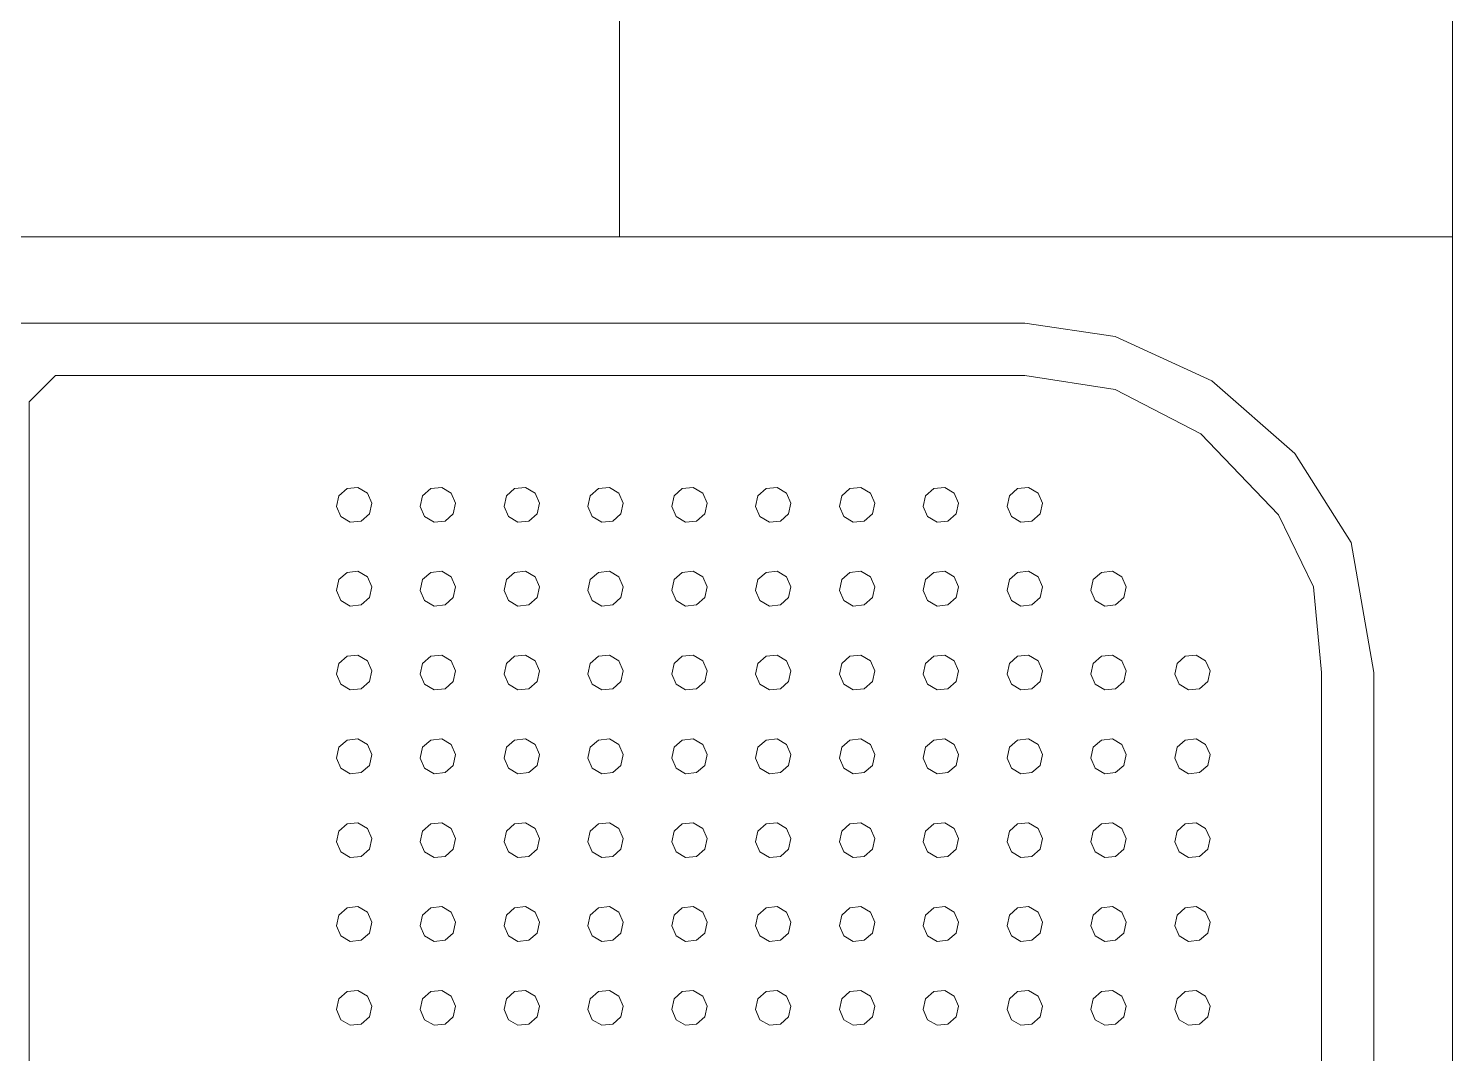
# Model space of a CAD drawing. Header units: millimetres. Extents: x -32 to 1412, y -324 to 2887.
# Drawn here: x 1042.957 to 1043.641, y 2053.567 to 2054.059 of the extents above; entities that cross this region are included whole.
import ezdxf

# ---------------------------------------------------------------- set-up
doc = ezdxf.new("R2010")
doc.units = ezdxf.units.MM
doc.header["$LTSCALE"] = 0.5
doc.layers.add('arquitetura', color=252, linetype='CONTINUOUS', lineweight=5)

msp = doc.modelspace()

# ---------------------------------------------------------------- linework, layer by layer
at = {"layer": 'arquitetura', "color": 252}
for p, q in [((1043.64123, 2053.20913), (1043.64123, 2054.90913)), ((1043.24123, 2054.10913), (1043.24123, 2053.95913)), ((1043.64123, 2053.95913), (1043.24123, 2053.95913)), ((1043.64123, 2053.20913), (1043.64123, 2053.95913))]:
    msp.add_line(p, q, dxfattribs=at)
at = {"layer": 'arquitetura'}
for p, q in [((1042.94527, 2053.91767), (1043.43581, 2053.91767)), ((1043.43581, 2053.91767), (1043.47924, 2053.9113)), ((1043.47924, 2053.9113), (1043.5256, 2053.88992)), ((1042.95785, 2053.87994), (1042.97043, 2053.89251)), ((1042.97043, 2053.89251), (1043.43581, 2053.89251)), ((1043.43581, 2053.89251), (1043.47924, 2053.88589)), ((1043.47924, 2053.88589), (1043.52035, 2053.86451)), ((1043.5256, 2053.88992), (1043.56555, 2053.85516)), ((1042.95785, 2053.54225), (1042.95785, 2053.87994)), ((1043.52035, 2053.86451), (1043.55774, 2053.82571)), ((1043.56555, 2053.85516), (1043.59257, 2053.81242)), ((1043.10646, 2053.83479), (1043.11041, 2053.83829)), ((1043.11041, 2053.83829), (1043.11566, 2053.8388)), ((1043.11566, 2053.8388), (1043.1202, 2053.83613)), ((1043.1202, 2053.83613), (1043.12231, 2053.83129)), ((1043.14671, 2053.83479), (1043.15065, 2053.83829)), ((1043.15065, 2053.83829), (1043.15591, 2053.8388)), ((1043.15591, 2053.8388), (1043.16045, 2053.83613)), ((1043.16045, 2053.83613), (1043.16256, 2053.83129)), ((1043.18696, 2053.83479), (1043.1909, 2053.83829)), ((1043.1909, 2053.83829), (1043.19616, 2053.8388)), ((1043.19616, 2053.8388), (1043.2007, 2053.83613)), ((1043.2007, 2053.83613), (1043.20281, 2053.83129)), ((1043.22721, 2053.83479), (1043.23115, 2053.83829)), ((1043.23115, 2053.83829), (1043.2364, 2053.8388)), ((1043.2364, 2053.8388), (1043.24095, 2053.83613)), ((1043.24095, 2053.83613), (1043.24306, 2053.83129)), ((1043.26746, 2053.83479), (1043.2714, 2053.83829)), ((1043.2714, 2053.83829), (1043.27665, 2053.8388)), ((1043.27665, 2053.8388), (1043.2812, 2053.83613)), ((1043.2812, 2053.83613), (1043.28331, 2053.83129)), ((1043.30771, 2053.83479), (1043.31165, 2053.83829)), ((1043.31165, 2053.83829), (1043.3169, 2053.8388)), ((1043.3169, 2053.8388), (1043.32145, 2053.83613)), ((1043.32145, 2053.83613), (1043.32356, 2053.83129)), ((1043.34795, 2053.83479), (1043.3519, 2053.83829)), ((1043.3519, 2053.83829), (1043.35715, 2053.8388)), ((1043.35715, 2053.8388), (1043.3617, 2053.83613)), ((1043.3617, 2053.83613), (1043.36381, 2053.83129)), ((1043.3882, 2053.83479), (1043.39215, 2053.83829)), ((1043.39215, 2053.83829), (1043.3974, 2053.8388)), ((1043.3974, 2053.8388), (1043.40195, 2053.83613)), ((1043.40195, 2053.83613), (1043.40406, 2053.83129)), ((1043.42845, 2053.83479), (1043.4324, 2053.83829)), ((1043.4324, 2053.83829), (1043.43765, 2053.8388)), ((1043.43765, 2053.8388), (1043.4422, 2053.83613)), ((1043.4422, 2053.83613), (1043.44431, 2053.83129)), ((1043.10532, 2053.82964), (1043.10646, 2053.83479)), ((1043.10743, 2053.8248), (1043.10532, 2053.82964)), ((1043.12231, 2053.83129), (1043.12118, 2053.82614)), ((1043.14557, 2053.82964), (1043.14671, 2053.83479)), ((1043.14768, 2053.8248), (1043.14557, 2053.82964)), ((1043.16256, 2053.83129), (1043.16143, 2053.82614)), ((1043.18582, 2053.82964), (1043.18696, 2053.83479)), ((1043.18793, 2053.8248), (1043.18582, 2053.82964)), ((1043.20281, 2053.83129), (1043.20168, 2053.82614)), ((1043.22607, 2053.82964), (1043.22721, 2053.83479)), ((1043.22818, 2053.8248), (1043.22607, 2053.82964)), ((1043.24306, 2053.83129), (1043.24193, 2053.82614)), ((1043.26632, 2053.82964), (1043.26746, 2053.83479)), ((1043.26843, 2053.8248), (1043.26632, 2053.82964)), ((1043.28331, 2053.83129), (1043.28218, 2053.82614)), ((1043.30657, 2053.82964), (1043.30771, 2053.83479)), ((1043.30868, 2053.8248), (1043.30657, 2053.82964)), ((1043.32356, 2053.83129), (1043.32243, 2053.82614)), ((1043.34682, 2053.82964), (1043.34795, 2053.83479)), ((1043.34893, 2053.8248), (1043.34682, 2053.82964)), ((1043.36381, 2053.83129), (1043.36267, 2053.82614)), ((1043.38707, 2053.82964), (1043.3882, 2053.83479)), ((1043.38918, 2053.8248), (1043.38707, 2053.82964)), ((1043.40406, 2053.83129), (1043.40292, 2053.82614)), ((1043.42732, 2053.82964), (1043.42845, 2053.83479)), ((1043.42943, 2053.8248), (1043.42732, 2053.82964)), ((1043.44431, 2053.83129), (1043.44317, 2053.82614)), ((1043.11198, 2053.82213), (1043.10743, 2053.8248)), ((1043.11723, 2053.82264), (1043.11198, 2053.82213)), ((1043.12118, 2053.82614), (1043.11723, 2053.82264)), ((1043.15223, 2053.82213), (1043.14768, 2053.8248)), ((1043.15748, 2053.82264), (1043.15223, 2053.82213)), ((1043.16143, 2053.82614), (1043.15748, 2053.82264)), ((1043.19248, 2053.82213), (1043.18793, 2053.8248)), ((1043.19773, 2053.82264), (1043.19248, 2053.82213)), ((1043.20168, 2053.82614), (1043.19773, 2053.82264)), ((1043.23273, 2053.82213), (1043.22818, 2053.8248)), ((1043.23798, 2053.82264), (1043.23273, 2053.82213)), ((1043.24193, 2053.82614), (1043.23798, 2053.82264)), ((1043.27298, 2053.82213), (1043.26843, 2053.8248)), ((1043.27823, 2053.82264), (1043.27298, 2053.82213)), ((1043.28218, 2053.82614), (1043.27823, 2053.82264)), ((1043.31323, 2053.82213), (1043.30868, 2053.8248)), ((1043.31848, 2053.82264), (1043.31323, 2053.82213)), ((1043.32243, 2053.82614), (1043.31848, 2053.82264)), ((1043.35348, 2053.82213), (1043.34893, 2053.8248)), ((1043.35873, 2053.82264), (1043.35348, 2053.82213)), ((1043.36267, 2053.82614), (1043.35873, 2053.82264)), ((1043.39373, 2053.82213), (1043.38918, 2053.8248)), ((1043.39898, 2053.82264), (1043.39373, 2053.82213)), ((1043.40292, 2053.82614), (1043.39898, 2053.82264)), ((1043.43398, 2053.82213), (1043.42943, 2053.8248)), ((1043.43923, 2053.82264), (1043.43398, 2053.82213)), ((1043.44317, 2053.82614), (1043.43923, 2053.82264)), ((1043.55774, 2053.82571), (1043.57452, 2053.79104)), ((1043.59257, 2053.81242), (1043.60352, 2053.74996)), ((1043.10646, 2053.79454), (1043.11041, 2053.79804)), ((1043.11041, 2053.79804), (1043.11566, 2053.79855)), ((1043.11566, 2053.79855), (1043.1202, 2053.79588)), ((1043.1202, 2053.79588), (1043.12231, 2053.79104)), ((1043.14671, 2053.79454), (1043.15065, 2053.79804)), ((1043.15065, 2053.79804), (1043.15591, 2053.79855)), ((1043.15591, 2053.79855), (1043.16045, 2053.79588)), ((1043.16045, 2053.79588), (1043.16256, 2053.79104)), ((1043.18696, 2053.79454), (1043.1909, 2053.79804)), ((1043.1909, 2053.79804), (1043.19616, 2053.79855)), ((1043.19616, 2053.79855), (1043.2007, 2053.79588)), ((1043.2007, 2053.79588), (1043.20281, 2053.79104)), ((1043.22721, 2053.79454), (1043.23115, 2053.79804)), ((1043.23115, 2053.79804), (1043.2364, 2053.79855)), ((1043.2364, 2053.79855), (1043.24095, 2053.79588)), ((1043.24095, 2053.79588), (1043.24306, 2053.79104)), ((1043.26746, 2053.79454), (1043.2714, 2053.79804)), ((1043.2714, 2053.79804), (1043.27665, 2053.79855)), ((1043.27665, 2053.79855), (1043.2812, 2053.79588)), ((1043.2812, 2053.79588), (1043.28331, 2053.79104)), ((1043.30771, 2053.79454), (1043.31165, 2053.79804)), ((1043.31165, 2053.79804), (1043.3169, 2053.79855)), ((1043.3169, 2053.79855), (1043.32145, 2053.79588)), ((1043.32145, 2053.79588), (1043.32356, 2053.79104)), ((1043.34795, 2053.79454), (1043.3519, 2053.79804)), ((1043.3519, 2053.79804), (1043.35715, 2053.79855)), ((1043.35715, 2053.79855), (1043.3617, 2053.79588)), ((1043.3617, 2053.79588), (1043.36381, 2053.79104)), ((1043.3882, 2053.79454), (1043.39215, 2053.79804)), ((1043.39215, 2053.79804), (1043.3974, 2053.79855)), ((1043.3974, 2053.79855), (1043.40195, 2053.79588)), ((1043.40195, 2053.79588), (1043.40406, 2053.79104)), ((1043.42845, 2053.79454), (1043.4324, 2053.79804)), ((1043.4324, 2053.79804), (1043.43765, 2053.79855)), ((1043.43765, 2053.79855), (1043.4422, 2053.79588)), ((1043.4422, 2053.79588), (1043.44431, 2053.79104)), ((1043.4687, 2053.79454), (1043.47265, 2053.79804)), ((1043.47265, 2053.79804), (1043.4779, 2053.79855)), ((1043.4779, 2053.79855), (1043.48245, 2053.79588)), ((1043.48245, 2053.79588), (1043.48456, 2053.79104)), ((1043.10532, 2053.78939), (1043.10646, 2053.79454)), ((1043.10743, 2053.78455), (1043.10532, 2053.78939)), ((1043.12231, 2053.79104), (1043.12118, 2053.78589)), ((1043.14557, 2053.78939), (1043.14671, 2053.79454)), ((1043.14768, 2053.78455), (1043.14557, 2053.78939)), ((1043.16256, 2053.79104), (1043.16143, 2053.78589)), ((1043.18582, 2053.78939), (1043.18696, 2053.79454)), ((1043.18793, 2053.78455), (1043.18582, 2053.78939)), ((1043.20281, 2053.79104), (1043.20168, 2053.78589)), ((1043.22607, 2053.78939), (1043.22721, 2053.79454)), ((1043.22818, 2053.78455), (1043.22607, 2053.78939)), ((1043.24306, 2053.79104), (1043.24193, 2053.78589)), ((1043.26632, 2053.78939), (1043.26746, 2053.79454)), ((1043.26843, 2053.78455), (1043.26632, 2053.78939)), ((1043.28331, 2053.79104), (1043.28218, 2053.78589)), ((1043.30657, 2053.78939), (1043.30771, 2053.79454)), ((1043.30868, 2053.78455), (1043.30657, 2053.78939)), ((1043.32356, 2053.79104), (1043.32243, 2053.78589)), ((1043.34682, 2053.78939), (1043.34795, 2053.79454)), ((1043.34893, 2053.78455), (1043.34682, 2053.78939)), ((1043.36381, 2053.79104), (1043.36267, 2053.78589)), ((1043.38707, 2053.78939), (1043.3882, 2053.79454)), ((1043.38918, 2053.78455), (1043.38707, 2053.78939)), ((1043.40406, 2053.79104), (1043.40292, 2053.78589)), ((1043.42732, 2053.78939), (1043.42845, 2053.79454)), ((1043.42943, 2053.78455), (1043.42732, 2053.78939)), ((1043.44431, 2053.79104), (1043.44317, 2053.78589)), ((1043.46757, 2053.78939), (1043.4687, 2053.79454)), ((1043.46968, 2053.78455), (1043.46757, 2053.78939)), ((1043.48456, 2053.79104), (1043.48342, 2053.78589)), ((1043.57452, 2053.79104), (1043.57836, 2053.74996)), ((1043.11198, 2053.78188), (1043.10743, 2053.78455)), ((1043.11723, 2053.78239), (1043.11198, 2053.78188)), ((1043.12118, 2053.78589), (1043.11723, 2053.78239)), ((1043.15223, 2053.78188), (1043.14768, 2053.78455)), ((1043.15748, 2053.78239), (1043.15223, 2053.78188)), ((1043.16143, 2053.78589), (1043.15748, 2053.78239)), ((1043.19248, 2053.78188), (1043.18793, 2053.78455)), ((1043.19773, 2053.78239), (1043.19248, 2053.78188)), ((1043.20168, 2053.78589), (1043.19773, 2053.78239)), ((1043.23273, 2053.78188), (1043.22818, 2053.78455)), ((1043.23798, 2053.78239), (1043.23273, 2053.78188)), ((1043.24193, 2053.78589), (1043.23798, 2053.78239)), ((1043.27298, 2053.78188), (1043.26843, 2053.78455)), ((1043.27823, 2053.78239), (1043.27298, 2053.78188)), ((1043.28218, 2053.78589), (1043.27823, 2053.78239)), ((1043.31323, 2053.78188), (1043.30868, 2053.78455)), ((1043.31848, 2053.78239), (1043.31323, 2053.78188)), ((1043.32243, 2053.78589), (1043.31848, 2053.78239)), ((1043.35348, 2053.78188), (1043.34893, 2053.78455)), ((1043.35873, 2053.78239), (1043.35348, 2053.78188)), ((1043.36267, 2053.78589), (1043.35873, 2053.78239)), ((1043.39373, 2053.78188), (1043.38918, 2053.78455)), ((1043.39898, 2053.78239), (1043.39373, 2053.78188)), ((1043.40292, 2053.78589), (1043.39898, 2053.78239)), ((1043.43398, 2053.78188), (1043.42943, 2053.78455)), ((1043.43923, 2053.78239), (1043.43398, 2053.78188)), ((1043.44317, 2053.78589), (1043.43923, 2053.78239)), ((1043.47423, 2053.78188), (1043.46968, 2053.78455)), ((1043.47948, 2053.78239), (1043.47423, 2053.78188)), ((1043.48342, 2053.78589), (1043.47948, 2053.78239)), ((1043.10532, 2053.74914), (1043.10646, 2053.75429)), ((1043.10646, 2053.75429), (1043.11041, 2053.75779)), ((1043.11041, 2053.75779), (1043.11566, 2053.7583)), ((1043.11566, 2053.7583), (1043.1202, 2053.75563)), ((1043.1202, 2053.75563), (1043.12231, 2053.75079)), ((1043.14557, 2053.74914), (1043.14671, 2053.75429)), ((1043.14671, 2053.75429), (1043.15065, 2053.75779)), ((1043.15065, 2053.75779), (1043.15591, 2053.7583)), ((1043.15591, 2053.7583), (1043.16045, 2053.75563)), ((1043.16045, 2053.75563), (1043.16256, 2053.75079)), ((1043.18582, 2053.74914), (1043.18696, 2053.75429)), ((1043.18696, 2053.75429), (1043.1909, 2053.75779)), ((1043.1909, 2053.75779), (1043.19616, 2053.7583)), ((1043.19616, 2053.7583), (1043.2007, 2053.75563)), ((1043.2007, 2053.75563), (1043.20281, 2053.75079)), ((1043.22607, 2053.74914), (1043.22721, 2053.75429)), ((1043.22721, 2053.75429), (1043.23115, 2053.75779)), ((1043.23115, 2053.75779), (1043.2364, 2053.7583)), ((1043.2364, 2053.7583), (1043.24095, 2053.75563)), ((1043.24095, 2053.75563), (1043.24306, 2053.75079)), ((1043.26632, 2053.74914), (1043.26746, 2053.75429)), ((1043.26746, 2053.75429), (1043.2714, 2053.75779)), ((1043.2714, 2053.75779), (1043.27665, 2053.7583)), ((1043.27665, 2053.7583), (1043.2812, 2053.75563)), ((1043.2812, 2053.75563), (1043.28331, 2053.75079)), ((1043.30657, 2053.74914), (1043.30771, 2053.75429)), ((1043.30771, 2053.75429), (1043.31165, 2053.75779)), ((1043.31165, 2053.75779), (1043.3169, 2053.7583)), ((1043.3169, 2053.7583), (1043.32145, 2053.75563)), ((1043.32145, 2053.75563), (1043.32356, 2053.75079)), ((1043.34682, 2053.74914), (1043.34795, 2053.75429)), ((1043.34795, 2053.75429), (1043.3519, 2053.75779)), ((1043.3519, 2053.75779), (1043.35715, 2053.7583)), ((1043.35715, 2053.7583), (1043.3617, 2053.75563)), ((1043.3617, 2053.75563), (1043.36381, 2053.75079)), ((1043.38707, 2053.74914), (1043.3882, 2053.75429)), ((1043.3882, 2053.75429), (1043.39215, 2053.75779)), ((1043.39215, 2053.75779), (1043.3974, 2053.7583)), ((1043.3974, 2053.7583), (1043.40195, 2053.75563)), ((1043.40195, 2053.75563), (1043.40406, 2053.75079)), ((1043.42732, 2053.74914), (1043.42845, 2053.75429)), ((1043.42845, 2053.75429), (1043.4324, 2053.75779)), ((1043.4324, 2053.75779), (1043.43765, 2053.7583)), ((1043.43765, 2053.7583), (1043.4422, 2053.75563)), ((1043.4422, 2053.75563), (1043.44431, 2053.75079)), ((1043.46757, 2053.74914), (1043.4687, 2053.75429)), ((1043.4687, 2053.75429), (1043.47265, 2053.75779)), ((1043.47265, 2053.75779), (1043.4779, 2053.7583)), ((1043.4779, 2053.7583), (1043.48245, 2053.75563)), ((1043.48245, 2053.75563), (1043.48456, 2053.75079)), ((1043.50782, 2053.74914), (1043.50895, 2053.75429)), ((1043.50895, 2053.75429), (1043.5129, 2053.75779)), ((1043.5129, 2053.75779), (1043.51815, 2053.7583)), ((1043.51815, 2053.7583), (1043.5227, 2053.75563)), ((1043.5227, 2053.75563), (1043.52481, 2053.75079)), ((1043.10743, 2053.7443), (1043.10532, 2053.74914)), ((1043.12231, 2053.75079), (1043.12118, 2053.74564)), ((1043.14768, 2053.7443), (1043.14557, 2053.74914)), ((1043.16256, 2053.75079), (1043.16143, 2053.74564)), ((1043.18793, 2053.7443), (1043.18582, 2053.74914)), ((1043.20281, 2053.75079), (1043.20168, 2053.74564)), ((1043.22818, 2053.7443), (1043.22607, 2053.74914)), ((1043.24306, 2053.75079), (1043.24193, 2053.74564)), ((1043.26843, 2053.7443), (1043.26632, 2053.74914)), ((1043.28331, 2053.75079), (1043.28218, 2053.74564)), ((1043.30868, 2053.7443), (1043.30657, 2053.74914)), ((1043.32356, 2053.75079), (1043.32243, 2053.74564)), ((1043.34893, 2053.7443), (1043.34682, 2053.74914)), ((1043.36381, 2053.75079), (1043.36267, 2053.74564)), ((1043.38918, 2053.7443), (1043.38707, 2053.74914)), ((1043.40406, 2053.75079), (1043.40292, 2053.74564)), ((1043.42943, 2053.7443), (1043.42732, 2053.74914)), ((1043.44431, 2053.75079), (1043.44317, 2053.74564)), ((1043.46968, 2053.7443), (1043.46757, 2053.74914)), ((1043.48456, 2053.75079), (1043.48342, 2053.74564)), ((1043.50993, 2053.7443), (1043.50782, 2053.74914)), ((1043.52481, 2053.75079), (1043.52367, 2053.74564)), ((1043.57836, 2053.74996), (1043.57836, 2053.28458)), ((1043.60352, 2053.74996), (1043.60352, 2053.25942)), ((1043.11198, 2053.74163), (1043.10743, 2053.7443)), ((1043.11723, 2053.74214), (1043.11198, 2053.74163)), ((1043.12118, 2053.74564), (1043.11723, 2053.74214)), ((1043.15223, 2053.74163), (1043.14768, 2053.7443)), ((1043.15748, 2053.74214), (1043.15223, 2053.74163)), ((1043.16143, 2053.74564), (1043.15748, 2053.74214)), ((1043.19248, 2053.74163), (1043.18793, 2053.7443)), ((1043.19773, 2053.74214), (1043.19248, 2053.74163)), ((1043.20168, 2053.74564), (1043.19773, 2053.74214)), ((1043.23273, 2053.74163), (1043.22818, 2053.7443)), ((1043.23798, 2053.74214), (1043.23273, 2053.74163)), ((1043.24193, 2053.74564), (1043.23798, 2053.74214)), ((1043.27298, 2053.74163), (1043.26843, 2053.7443)), ((1043.27823, 2053.74214), (1043.27298, 2053.74163)), ((1043.28218, 2053.74564), (1043.27823, 2053.74214)), ((1043.31323, 2053.74163), (1043.30868, 2053.7443)), ((1043.31848, 2053.74214), (1043.31323, 2053.74163)), ((1043.32243, 2053.74564), (1043.31848, 2053.74214)), ((1043.35348, 2053.74163), (1043.34893, 2053.7443)), ((1043.35873, 2053.74214), (1043.35348, 2053.74163)), ((1043.36267, 2053.74564), (1043.35873, 2053.74214)), ((1043.39373, 2053.74163), (1043.38918, 2053.7443)), ((1043.39898, 2053.74214), (1043.39373, 2053.74163)), ((1043.40292, 2053.74564), (1043.39898, 2053.74214)), ((1043.43398, 2053.74163), (1043.42943, 2053.7443)), ((1043.43923, 2053.74214), (1043.43398, 2053.74163)), ((1043.44317, 2053.74564), (1043.43923, 2053.74214)), ((1043.47423, 2053.74163), (1043.46968, 2053.7443)), ((1043.47948, 2053.74214), (1043.47423, 2053.74163)), ((1043.48342, 2053.74564), (1043.47948, 2053.74214)), ((1043.51447, 2053.74163), (1043.50993, 2053.7443)), ((1043.51973, 2053.74214), (1043.51447, 2053.74163)), ((1043.52367, 2053.74564), (1043.51973, 2053.74214)), ((1043.10532, 2053.70889), (1043.10646, 2053.71404)), ((1043.10646, 2053.71404), (1043.11041, 2053.71754)), ((1043.11041, 2053.71754), (1043.11566, 2053.71805)), ((1043.11566, 2053.71805), (1043.1202, 2053.71538)), ((1043.1202, 2053.71538), (1043.12231, 2053.71054)), ((1043.14557, 2053.70889), (1043.14671, 2053.71404)), ((1043.14671, 2053.71404), (1043.15065, 2053.71754)), ((1043.15065, 2053.71754), (1043.15591, 2053.71805)), ((1043.15591, 2053.71805), (1043.16045, 2053.71538)), ((1043.16045, 2053.71538), (1043.16256, 2053.71054)), ((1043.18582, 2053.70889), (1043.18696, 2053.71404)), ((1043.18696, 2053.71404), (1043.1909, 2053.71754)), ((1043.1909, 2053.71754), (1043.19616, 2053.71805)), ((1043.19616, 2053.71805), (1043.2007, 2053.71538)), ((1043.2007, 2053.71538), (1043.20281, 2053.71054)), ((1043.22607, 2053.70889), (1043.22721, 2053.71404)), ((1043.22721, 2053.71404), (1043.23115, 2053.71754)), ((1043.23115, 2053.71754), (1043.2364, 2053.71805)), ((1043.2364, 2053.71805), (1043.24095, 2053.71538)), ((1043.24095, 2053.71538), (1043.24306, 2053.71054)), ((1043.26632, 2053.70889), (1043.26746, 2053.71404)), ((1043.26746, 2053.71404), (1043.2714, 2053.71754)), ((1043.2714, 2053.71754), (1043.27665, 2053.71805)), ((1043.27665, 2053.71805), (1043.2812, 2053.71538)), ((1043.2812, 2053.71538), (1043.28331, 2053.71054)), ((1043.30657, 2053.70889), (1043.30771, 2053.71404)), ((1043.30771, 2053.71404), (1043.31165, 2053.71754)), ((1043.31165, 2053.71754), (1043.3169, 2053.71805)), ((1043.3169, 2053.71805), (1043.32145, 2053.71538)), ((1043.32145, 2053.71538), (1043.32356, 2053.71054)), ((1043.34682, 2053.70889), (1043.34795, 2053.71404)), ((1043.34795, 2053.71404), (1043.3519, 2053.71754)), ((1043.3519, 2053.71754), (1043.35715, 2053.71805)), ((1043.35715, 2053.71805), (1043.3617, 2053.71538)), ((1043.3617, 2053.71538), (1043.36381, 2053.71054)), ((1043.38707, 2053.70889), (1043.3882, 2053.71404)), ((1043.3882, 2053.71404), (1043.39215, 2053.71754)), ((1043.39215, 2053.71754), (1043.3974, 2053.71805)), ((1043.3974, 2053.71805), (1043.40195, 2053.71538)), ((1043.40195, 2053.71538), (1043.40406, 2053.71054)), ((1043.42732, 2053.70889), (1043.42845, 2053.71404)), ((1043.42845, 2053.71404), (1043.4324, 2053.71754)), ((1043.4324, 2053.71754), (1043.43765, 2053.71805)), ((1043.43765, 2053.71805), (1043.4422, 2053.71538)), ((1043.4422, 2053.71538), (1043.44431, 2053.71054)), ((1043.46757, 2053.70889), (1043.4687, 2053.71404)), ((1043.4687, 2053.71404), (1043.47265, 2053.71754)), ((1043.47265, 2053.71754), (1043.4779, 2053.71805)), ((1043.4779, 2053.71805), (1043.48245, 2053.71538)), ((1043.48245, 2053.71538), (1043.48456, 2053.71054)), ((1043.50782, 2053.70889), (1043.50895, 2053.71404)), ((1043.50895, 2053.71404), (1043.5129, 2053.71754)), ((1043.5129, 2053.71754), (1043.51815, 2053.71805)), ((1043.51815, 2053.71805), (1043.5227, 2053.71538)), ((1043.5227, 2053.71538), (1043.52481, 2053.71054)), ((1043.10743, 2053.70405), (1043.10532, 2053.70889)), ((1043.12231, 2053.71054), (1043.12118, 2053.70539)), ((1043.14768, 2053.70405), (1043.14557, 2053.70889)), ((1043.16256, 2053.71054), (1043.16143, 2053.70539)), ((1043.18793, 2053.70405), (1043.18582, 2053.70889)), ((1043.20281, 2053.71054), (1043.20168, 2053.70539)), ((1043.22818, 2053.70405), (1043.22607, 2053.70889)), ((1043.24306, 2053.71054), (1043.24193, 2053.70539)), ((1043.26843, 2053.70405), (1043.26632, 2053.70889)), ((1043.28331, 2053.71054), (1043.28218, 2053.70539)), ((1043.30868, 2053.70405), (1043.30657, 2053.70889)), ((1043.32356, 2053.71054), (1043.32243, 2053.70539)), ((1043.34893, 2053.70405), (1043.34682, 2053.70889)), ((1043.36381, 2053.71054), (1043.36267, 2053.70539)), ((1043.38918, 2053.70405), (1043.38707, 2053.70889)), ((1043.40406, 2053.71054), (1043.40292, 2053.70539)), ((1043.42943, 2053.70405), (1043.42732, 2053.70889)), ((1043.44431, 2053.71054), (1043.44317, 2053.70539)), ((1043.46968, 2053.70405), (1043.46757, 2053.70889)), ((1043.48456, 2053.71054), (1043.48342, 2053.70539)), ((1043.50993, 2053.70405), (1043.50782, 2053.70889)), ((1043.52481, 2053.71054), (1043.52367, 2053.70539)), ((1043.11198, 2053.70138), (1043.10743, 2053.70405)), ((1043.11723, 2053.70189), (1043.11198, 2053.70138)), ((1043.12118, 2053.70539), (1043.11723, 2053.70189)), ((1043.15223, 2053.70138), (1043.14768, 2053.70405)), ((1043.15748, 2053.70189), (1043.15223, 2053.70138)), ((1043.16143, 2053.70539), (1043.15748, 2053.70189)), ((1043.19248, 2053.70138), (1043.18793, 2053.70405)), ((1043.19773, 2053.70189), (1043.19248, 2053.70138)), ((1043.20168, 2053.70539), (1043.19773, 2053.70189)), ((1043.23273, 2053.70138), (1043.22818, 2053.70405)), ((1043.23798, 2053.70189), (1043.23273, 2053.70138)), ((1043.24193, 2053.70539), (1043.23798, 2053.70189)), ((1043.27298, 2053.70138), (1043.26843, 2053.70405)), ((1043.27823, 2053.70189), (1043.27298, 2053.70138)), ((1043.28218, 2053.70539), (1043.27823, 2053.70189)), ((1043.31323, 2053.70138), (1043.30868, 2053.70405)), ((1043.31848, 2053.70189), (1043.31323, 2053.70138)), ((1043.32243, 2053.70539), (1043.31848, 2053.70189)), ((1043.35348, 2053.70138), (1043.34893, 2053.70405)), ((1043.35873, 2053.70189), (1043.35348, 2053.70138)), ((1043.36267, 2053.70539), (1043.35873, 2053.70189)), ((1043.39373, 2053.70138), (1043.38918, 2053.70405)), ((1043.39898, 2053.70189), (1043.39373, 2053.70138)), ((1043.40292, 2053.70539), (1043.39898, 2053.70189)), ((1043.43398, 2053.70138), (1043.42943, 2053.70405)), ((1043.43923, 2053.70189), (1043.43398, 2053.70138)), ((1043.44317, 2053.70539), (1043.43923, 2053.70189)), ((1043.47423, 2053.70138), (1043.46968, 2053.70405)), ((1043.47948, 2053.70189), (1043.47423, 2053.70138)), ((1043.48342, 2053.70539), (1043.47948, 2053.70189)), ((1043.51447, 2053.70138), (1043.50993, 2053.70405)), ((1043.51973, 2053.70189), (1043.51447, 2053.70138)), ((1043.52367, 2053.70539), (1043.51973, 2053.70189)), ((1043.10532, 2053.66864), (1043.10646, 2053.67379)), ((1043.10646, 2053.67379), (1043.11041, 2053.67729)), ((1043.11041, 2053.67729), (1043.11566, 2053.6778)), ((1043.11566, 2053.6778), (1043.1202, 2053.67513)), ((1043.1202, 2053.67513), (1043.12231, 2053.67029)), ((1043.14557, 2053.66864), (1043.14671, 2053.67379)), ((1043.14671, 2053.67379), (1043.15065, 2053.67729)), ((1043.15065, 2053.67729), (1043.15591, 2053.6778)), ((1043.15591, 2053.6778), (1043.16045, 2053.67513)), ((1043.16045, 2053.67513), (1043.16256, 2053.67029)), ((1043.18582, 2053.66864), (1043.18696, 2053.67379)), ((1043.18696, 2053.67379), (1043.1909, 2053.67729)), ((1043.1909, 2053.67729), (1043.19616, 2053.6778)), ((1043.19616, 2053.6778), (1043.2007, 2053.67513)), ((1043.2007, 2053.67513), (1043.20281, 2053.67029)), ((1043.22607, 2053.66864), (1043.22721, 2053.67379)), ((1043.22721, 2053.67379), (1043.23115, 2053.67729)), ((1043.23115, 2053.67729), (1043.2364, 2053.6778)), ((1043.2364, 2053.6778), (1043.24095, 2053.67513)), ((1043.24095, 2053.67513), (1043.24306, 2053.67029)), ((1043.26632, 2053.66864), (1043.26746, 2053.67379)), ((1043.26746, 2053.67379), (1043.2714, 2053.67729)), ((1043.2714, 2053.67729), (1043.27665, 2053.6778)), ((1043.27665, 2053.6778), (1043.2812, 2053.67513)), ((1043.2812, 2053.67513), (1043.28331, 2053.67029)), ((1043.30657, 2053.66864), (1043.30771, 2053.67379)), ((1043.30771, 2053.67379), (1043.31165, 2053.67729)), ((1043.31165, 2053.67729), (1043.3169, 2053.6778)), ((1043.3169, 2053.6778), (1043.32145, 2053.67513)), ((1043.32145, 2053.67513), (1043.32356, 2053.67029)), ((1043.34682, 2053.66864), (1043.34795, 2053.67379)), ((1043.34795, 2053.67379), (1043.3519, 2053.67729)), ((1043.3519, 2053.67729), (1043.35715, 2053.6778)), ((1043.35715, 2053.6778), (1043.3617, 2053.67513)), ((1043.3617, 2053.67513), (1043.36381, 2053.67029)), ((1043.38707, 2053.66864), (1043.3882, 2053.67379)), ((1043.3882, 2053.67379), (1043.39215, 2053.67729)), ((1043.39215, 2053.67729), (1043.3974, 2053.6778)), ((1043.3974, 2053.6778), (1043.40195, 2053.67513)), ((1043.40195, 2053.67513), (1043.40406, 2053.67029)), ((1043.42732, 2053.66864), (1043.42845, 2053.67379)), ((1043.42845, 2053.67379), (1043.4324, 2053.67729)), ((1043.4324, 2053.67729), (1043.43765, 2053.6778)), ((1043.43765, 2053.6778), (1043.4422, 2053.67513)), ((1043.4422, 2053.67513), (1043.44431, 2053.67029)), ((1043.46757, 2053.66864), (1043.4687, 2053.67379)), ((1043.4687, 2053.67379), (1043.47265, 2053.67729)), ((1043.47265, 2053.67729), (1043.4779, 2053.6778)), ((1043.4779, 2053.6778), (1043.48245, 2053.67513)), ((1043.48245, 2053.67513), (1043.48456, 2053.67029)), ((1043.50782, 2053.66864), (1043.50895, 2053.67379)), ((1043.50895, 2053.67379), (1043.5129, 2053.67729)), ((1043.5129, 2053.67729), (1043.51815, 2053.6778)), ((1043.51815, 2053.6778), (1043.5227, 2053.67513)), ((1043.5227, 2053.67513), (1043.52481, 2053.67029)), ((1043.10743, 2053.6638), (1043.10532, 2053.66864)), ((1043.12118, 2053.66514), (1043.11723, 2053.66164)), ((1043.12231, 2053.67029), (1043.12118, 2053.66514)), ((1043.14768, 2053.6638), (1043.14557, 2053.66864)), ((1043.16143, 2053.66514), (1043.15748, 2053.66164)), ((1043.16256, 2053.67029), (1043.16143, 2053.66514)), ((1043.18793, 2053.6638), (1043.18582, 2053.66864)), ((1043.20168, 2053.66514), (1043.19773, 2053.66164)), ((1043.20281, 2053.67029), (1043.20168, 2053.66514)), ((1043.22818, 2053.6638), (1043.22607, 2053.66864)), ((1043.24193, 2053.66514), (1043.23798, 2053.66164)), ((1043.24306, 2053.67029), (1043.24193, 2053.66514)), ((1043.26843, 2053.6638), (1043.26632, 2053.66864)), ((1043.28218, 2053.66514), (1043.27823, 2053.66164)), ((1043.28331, 2053.67029), (1043.28218, 2053.66514)), ((1043.30868, 2053.6638), (1043.30657, 2053.66864)), ((1043.32243, 2053.66514), (1043.31848, 2053.66164)), ((1043.32356, 2053.67029), (1043.32243, 2053.66514)), ((1043.34893, 2053.6638), (1043.34682, 2053.66864)), ((1043.36267, 2053.66514), (1043.35873, 2053.66164)), ((1043.36381, 2053.67029), (1043.36267, 2053.66514)), ((1043.38918, 2053.6638), (1043.38707, 2053.66864)), ((1043.40292, 2053.66514), (1043.39898, 2053.66164)), ((1043.40406, 2053.67029), (1043.40292, 2053.66514)), ((1043.42943, 2053.6638), (1043.42732, 2053.66864)), ((1043.44317, 2053.66514), (1043.43923, 2053.66164)), ((1043.44431, 2053.67029), (1043.44317, 2053.66514)), ((1043.46968, 2053.6638), (1043.46757, 2053.66864)), ((1043.48342, 2053.66514), (1043.47948, 2053.66164)), ((1043.48456, 2053.67029), (1043.48342, 2053.66514)), ((1043.50993, 2053.6638), (1043.50782, 2053.66864)), ((1043.52367, 2053.66514), (1043.51973, 2053.66164)), ((1043.52481, 2053.67029), (1043.52367, 2053.66514)), ((1043.11198, 2053.66113), (1043.10743, 2053.6638)), ((1043.11723, 2053.66164), (1043.11198, 2053.66113)), ((1043.15223, 2053.66113), (1043.14768, 2053.6638)), ((1043.15748, 2053.66164), (1043.15223, 2053.66113)), ((1043.19248, 2053.66113), (1043.18793, 2053.6638)), ((1043.19773, 2053.66164), (1043.19248, 2053.66113)), ((1043.23273, 2053.66113), (1043.22818, 2053.6638)), ((1043.23798, 2053.66164), (1043.23273, 2053.66113)), ((1043.27298, 2053.66113), (1043.26843, 2053.6638)), ((1043.27823, 2053.66164), (1043.27298, 2053.66113)), ((1043.31323, 2053.66113), (1043.30868, 2053.6638)), ((1043.31848, 2053.66164), (1043.31323, 2053.66113)), ((1043.35348, 2053.66113), (1043.34893, 2053.6638)), ((1043.35873, 2053.66164), (1043.35348, 2053.66113)), ((1043.39373, 2053.66113), (1043.38918, 2053.6638)), ((1043.39898, 2053.66164), (1043.39373, 2053.66113)), ((1043.43398, 2053.66113), (1043.42943, 2053.6638)), ((1043.43923, 2053.66164), (1043.43398, 2053.66113)), ((1043.47423, 2053.66113), (1043.46968, 2053.6638)), ((1043.47948, 2053.66164), (1043.47423, 2053.66113)), ((1043.51447, 2053.66113), (1043.50993, 2053.6638)), ((1043.51973, 2053.66164), (1043.51447, 2053.66113)), ((1043.10532, 2053.62839), (1043.10646, 2053.63354)), ((1043.10646, 2053.63354), (1043.11041, 2053.63704)), ((1043.11041, 2053.63704), (1043.11566, 2053.63755)), ((1043.11566, 2053.63755), (1043.1202, 2053.63488)), ((1043.1202, 2053.63488), (1043.12231, 2053.63004)), ((1043.14557, 2053.62839), (1043.14671, 2053.63354)), ((1043.14671, 2053.63354), (1043.15065, 2053.63704)), ((1043.15065, 2053.63704), (1043.15591, 2053.63755)), ((1043.15591, 2053.63755), (1043.16045, 2053.63488)), ((1043.16045, 2053.63488), (1043.16256, 2053.63004)), ((1043.18582, 2053.62839), (1043.18696, 2053.63354)), ((1043.18696, 2053.63354), (1043.1909, 2053.63704)), ((1043.1909, 2053.63704), (1043.19616, 2053.63755)), ((1043.19616, 2053.63755), (1043.2007, 2053.63488)), ((1043.2007, 2053.63488), (1043.20281, 2053.63004)), ((1043.22607, 2053.62839), (1043.22721, 2053.63354)), ((1043.22721, 2053.63354), (1043.23115, 2053.63704)), ((1043.23115, 2053.63704), (1043.2364, 2053.63755)), ((1043.2364, 2053.63755), (1043.24095, 2053.63488)), ((1043.24095, 2053.63488), (1043.24306, 2053.63004)), ((1043.26632, 2053.62839), (1043.26746, 2053.63354)), ((1043.26746, 2053.63354), (1043.2714, 2053.63704)), ((1043.2714, 2053.63704), (1043.27665, 2053.63755)), ((1043.27665, 2053.63755), (1043.2812, 2053.63488)), ((1043.2812, 2053.63488), (1043.28331, 2053.63004)), ((1043.30657, 2053.62839), (1043.30771, 2053.63354)), ((1043.30771, 2053.63354), (1043.31165, 2053.63704)), ((1043.31165, 2053.63704), (1043.3169, 2053.63755)), ((1043.3169, 2053.63755), (1043.32145, 2053.63488)), ((1043.32145, 2053.63488), (1043.32356, 2053.63004)), ((1043.34682, 2053.62839), (1043.34795, 2053.63354)), ((1043.34795, 2053.63354), (1043.3519, 2053.63704)), ((1043.3519, 2053.63704), (1043.35715, 2053.63755)), ((1043.35715, 2053.63755), (1043.3617, 2053.63488)), ((1043.3617, 2053.63488), (1043.36381, 2053.63004)), ((1043.38707, 2053.62839), (1043.3882, 2053.63354)), ((1043.3882, 2053.63354), (1043.39215, 2053.63704)), ((1043.39215, 2053.63704), (1043.3974, 2053.63755)), ((1043.3974, 2053.63755), (1043.40195, 2053.63488)), ((1043.40195, 2053.63488), (1043.40406, 2053.63004)), ((1043.42732, 2053.62839), (1043.42845, 2053.63354)), ((1043.42845, 2053.63354), (1043.4324, 2053.63704)), ((1043.4324, 2053.63704), (1043.43765, 2053.63755)), ((1043.43765, 2053.63755), (1043.4422, 2053.63488)), ((1043.4422, 2053.63488), (1043.44431, 2053.63004)), ((1043.46757, 2053.62839), (1043.4687, 2053.63354)), ((1043.4687, 2053.63354), (1043.47265, 2053.63704)), ((1043.47265, 2053.63704), (1043.4779, 2053.63755)), ((1043.4779, 2053.63755), (1043.48245, 2053.63488)), ((1043.48245, 2053.63488), (1043.48456, 2053.63004)), ((1043.50782, 2053.62839), (1043.50895, 2053.63354)), ((1043.50895, 2053.63354), (1043.5129, 2053.63704)), ((1043.5129, 2053.63704), (1043.51815, 2053.63755)), ((1043.51815, 2053.63755), (1043.5227, 2053.63488)), ((1043.5227, 2053.63488), (1043.52481, 2053.63004)), ((1043.10743, 2053.62355), (1043.10532, 2053.62839)), ((1043.12118, 2053.62489), (1043.11723, 2053.62139)), ((1043.12231, 2053.63004), (1043.12118, 2053.62489)), ((1043.14768, 2053.62355), (1043.14557, 2053.62839)), ((1043.16143, 2053.62489), (1043.15748, 2053.62139)), ((1043.16256, 2053.63004), (1043.16143, 2053.62489)), ((1043.18793, 2053.62355), (1043.18582, 2053.62839)), ((1043.20168, 2053.62489), (1043.19773, 2053.62139)), ((1043.20281, 2053.63004), (1043.20168, 2053.62489)), ((1043.22818, 2053.62355), (1043.22607, 2053.62839)), ((1043.24193, 2053.62489), (1043.23798, 2053.62139)), ((1043.24306, 2053.63004), (1043.24193, 2053.62489)), ((1043.26843, 2053.62355), (1043.26632, 2053.62839)), ((1043.28218, 2053.62489), (1043.27823, 2053.62139)), ((1043.28331, 2053.63004), (1043.28218, 2053.62489)), ((1043.30868, 2053.62355), (1043.30657, 2053.62839)), ((1043.32243, 2053.62489), (1043.31848, 2053.62139)), ((1043.32356, 2053.63004), (1043.32243, 2053.62489)), ((1043.34893, 2053.62355), (1043.34682, 2053.62839)), ((1043.36267, 2053.62489), (1043.35873, 2053.62139)), ((1043.36381, 2053.63004), (1043.36267, 2053.62489)), ((1043.38918, 2053.62355), (1043.38707, 2053.62839)), ((1043.40292, 2053.62489), (1043.39898, 2053.62139)), ((1043.40406, 2053.63004), (1043.40292, 2053.62489)), ((1043.42943, 2053.62355), (1043.42732, 2053.62839)), ((1043.44317, 2053.62489), (1043.43923, 2053.62139)), ((1043.44431, 2053.63004), (1043.44317, 2053.62489)), ((1043.46968, 2053.62355), (1043.46757, 2053.62839)), ((1043.48342, 2053.62489), (1043.47948, 2053.62139)), ((1043.48456, 2053.63004), (1043.48342, 2053.62489)), ((1043.50993, 2053.62355), (1043.50782, 2053.62839)), ((1043.52367, 2053.62489), (1043.51973, 2053.62139)), ((1043.52481, 2053.63004), (1043.52367, 2053.62489)), ((1043.11198, 2053.62088), (1043.10743, 2053.62355)), ((1043.11723, 2053.62139), (1043.11198, 2053.62088)), ((1043.15223, 2053.62088), (1043.14768, 2053.62355)), ((1043.15748, 2053.62139), (1043.15223, 2053.62088)), ((1043.19248, 2053.62088), (1043.18793, 2053.62355)), ((1043.19773, 2053.62139), (1043.19248, 2053.62088)), ((1043.23273, 2053.62088), (1043.22818, 2053.62355)), ((1043.23798, 2053.62139), (1043.23273, 2053.62088)), ((1043.27298, 2053.62088), (1043.26843, 2053.62355)), ((1043.27823, 2053.62139), (1043.27298, 2053.62088)), ((1043.31323, 2053.62088), (1043.30868, 2053.62355)), ((1043.31848, 2053.62139), (1043.31323, 2053.62088)), ((1043.35348, 2053.62088), (1043.34893, 2053.62355)), ((1043.35873, 2053.62139), (1043.35348, 2053.62088)), ((1043.39373, 2053.62088), (1043.38918, 2053.62355)), ((1043.39898, 2053.62139), (1043.39373, 2053.62088)), ((1043.43398, 2053.62088), (1043.42943, 2053.62355)), ((1043.43923, 2053.62139), (1043.43398, 2053.62088)), ((1043.47423, 2053.62088), (1043.46968, 2053.62355)), ((1043.47948, 2053.62139), (1043.47423, 2053.62088)), ((1043.51447, 2053.62088), (1043.50993, 2053.62355)), ((1043.51973, 2053.62139), (1043.51447, 2053.62088)), ((1043.10646, 2053.59329), (1043.11041, 2053.59679)), ((1043.11041, 2053.59679), (1043.11566, 2053.5973)), ((1043.11566, 2053.5973), (1043.1202, 2053.59463)), ((1043.14671, 2053.59329), (1043.15065, 2053.59679)), ((1043.15065, 2053.59679), (1043.15591, 2053.5973)), ((1043.15591, 2053.5973), (1043.16045, 2053.59463)), ((1043.18696, 2053.59329), (1043.1909, 2053.59679)), ((1043.1909, 2053.59679), (1043.19616, 2053.5973)), ((1043.19616, 2053.5973), (1043.2007, 2053.59463)), ((1043.22721, 2053.59329), (1043.23115, 2053.59679)), ((1043.23115, 2053.59679), (1043.2364, 2053.5973)), ((1043.2364, 2053.5973), (1043.24095, 2053.59463)), ((1043.26746, 2053.59329), (1043.2714, 2053.59679)), ((1043.2714, 2053.59679), (1043.27665, 2053.5973)), ((1043.27665, 2053.5973), (1043.2812, 2053.59463)), ((1043.30771, 2053.59329), (1043.31165, 2053.59679)), ((1043.31165, 2053.59679), (1043.3169, 2053.5973)), ((1043.3169, 2053.5973), (1043.32145, 2053.59463)), ((1043.34795, 2053.59329), (1043.3519, 2053.59679)), ((1043.3519, 2053.59679), (1043.35715, 2053.5973)), ((1043.35715, 2053.5973), (1043.3617, 2053.59463)), ((1043.3882, 2053.59329), (1043.39215, 2053.59679)), ((1043.39215, 2053.59679), (1043.3974, 2053.5973)), ((1043.3974, 2053.5973), (1043.40195, 2053.59463)), ((1043.42845, 2053.59329), (1043.4324, 2053.59679)), ((1043.4324, 2053.59679), (1043.43765, 2053.5973)), ((1043.43765, 2053.5973), (1043.4422, 2053.59463)), ((1043.4687, 2053.59329), (1043.47265, 2053.59679)), ((1043.47265, 2053.59679), (1043.4779, 2053.5973)), ((1043.4779, 2053.5973), (1043.48245, 2053.59463)), ((1043.50895, 2053.59329), (1043.5129, 2053.59679)), ((1043.5129, 2053.59679), (1043.51815, 2053.5973)), ((1043.51815, 2053.5973), (1043.5227, 2053.59463)), ((1043.10532, 2053.58814), (1043.10646, 2053.59329)), ((1043.1202, 2053.59463), (1043.12231, 2053.58979)), ((1043.14557, 2053.58814), (1043.14671, 2053.59329)), ((1043.16045, 2053.59463), (1043.16256, 2053.58979)), ((1043.18582, 2053.58814), (1043.18696, 2053.59329)), ((1043.2007, 2053.59463), (1043.20281, 2053.58979)), ((1043.22607, 2053.58814), (1043.22721, 2053.59329)), ((1043.24095, 2053.59463), (1043.24306, 2053.58979)), ((1043.26632, 2053.58814), (1043.26746, 2053.59329)), ((1043.2812, 2053.59463), (1043.28331, 2053.58979)), ((1043.30657, 2053.58814), (1043.30771, 2053.59329)), ((1043.32145, 2053.59463), (1043.32356, 2053.58979)), ((1043.34682, 2053.58814), (1043.34795, 2053.59329)), ((1043.3617, 2053.59463), (1043.36381, 2053.58979)), ((1043.38707, 2053.58814), (1043.3882, 2053.59329)), ((1043.40195, 2053.59463), (1043.40406, 2053.58979)), ((1043.42732, 2053.58814), (1043.42845, 2053.59329)), ((1043.4422, 2053.59463), (1043.44431, 2053.58979)), ((1043.46757, 2053.58814), (1043.4687, 2053.59329)), ((1043.48245, 2053.59463), (1043.48456, 2053.58979)), ((1043.50782, 2053.58814), (1043.50895, 2053.59329)), ((1043.5227, 2053.59463), (1043.52481, 2053.58979)), ((1043.10743, 2053.5833), (1043.10532, 2053.58814)), ((1043.11198, 2053.58063), (1043.10743, 2053.5833)), ((1043.12118, 2053.58464), (1043.11723, 2053.58114)), ((1043.12231, 2053.58979), (1043.12118, 2053.58464)), ((1043.14768, 2053.5833), (1043.14557, 2053.58814)), ((1043.15223, 2053.58063), (1043.14768, 2053.5833)), ((1043.16143, 2053.58464), (1043.15748, 2053.58114)), ((1043.16256, 2053.58979), (1043.16143, 2053.58464)), ((1043.18793, 2053.5833), (1043.18582, 2053.58814)), ((1043.19248, 2053.58063), (1043.18793, 2053.5833)), ((1043.20168, 2053.58464), (1043.19773, 2053.58114)), ((1043.20281, 2053.58979), (1043.20168, 2053.58464)), ((1043.22818, 2053.5833), (1043.22607, 2053.58814)), ((1043.23273, 2053.58063), (1043.22818, 2053.5833)), ((1043.24193, 2053.58464), (1043.23798, 2053.58114)), ((1043.24306, 2053.58979), (1043.24193, 2053.58464)), ((1043.26843, 2053.5833), (1043.26632, 2053.58814)), ((1043.27298, 2053.58063), (1043.26843, 2053.5833)), ((1043.28218, 2053.58464), (1043.27823, 2053.58114)), ((1043.28331, 2053.58979), (1043.28218, 2053.58464)), ((1043.30868, 2053.5833), (1043.30657, 2053.58814)), ((1043.31323, 2053.58063), (1043.30868, 2053.5833)), ((1043.32243, 2053.58464), (1043.31848, 2053.58114)), ((1043.32356, 2053.58979), (1043.32243, 2053.58464)), ((1043.34893, 2053.5833), (1043.34682, 2053.58814)), ((1043.35348, 2053.58063), (1043.34893, 2053.5833)), ((1043.36267, 2053.58464), (1043.35873, 2053.58114)), ((1043.36381, 2053.58979), (1043.36267, 2053.58464)), ((1043.38918, 2053.5833), (1043.38707, 2053.58814)), ((1043.39373, 2053.58063), (1043.38918, 2053.5833)), ((1043.40292, 2053.58464), (1043.39898, 2053.58114)), ((1043.40406, 2053.58979), (1043.40292, 2053.58464)), ((1043.42943, 2053.5833), (1043.42732, 2053.58814)), ((1043.43398, 2053.58063), (1043.42943, 2053.5833)), ((1043.44317, 2053.58464), (1043.43923, 2053.58114)), ((1043.44431, 2053.58979), (1043.44317, 2053.58464)), ((1043.46968, 2053.5833), (1043.46757, 2053.58814)), ((1043.47423, 2053.58063), (1043.46968, 2053.5833)), ((1043.48342, 2053.58464), (1043.47948, 2053.58114)), ((1043.48456, 2053.58979), (1043.48342, 2053.58464)), ((1043.50993, 2053.5833), (1043.50782, 2053.58814)), ((1043.51447, 2053.58063), (1043.50993, 2053.5833)), ((1043.52367, 2053.58464), (1043.51973, 2053.58114)), ((1043.52481, 2053.58979), (1043.52367, 2053.58464)), ((1043.11723, 2053.58114), (1043.11198, 2053.58063)), ((1043.15748, 2053.58114), (1043.15223, 2053.58063)), ((1043.19773, 2053.58114), (1043.19248, 2053.58063)), ((1043.23798, 2053.58114), (1043.23273, 2053.58063)), ((1043.27823, 2053.58114), (1043.27298, 2053.58063)), ((1043.31848, 2053.58114), (1043.31323, 2053.58063)), ((1043.35873, 2053.58114), (1043.35348, 2053.58063)), ((1043.39898, 2053.58114), (1043.39373, 2053.58063)), ((1043.43923, 2053.58114), (1043.43398, 2053.58063)), ((1043.47948, 2053.58114), (1043.47423, 2053.58063)), ((1043.51973, 2053.58114), (1043.51447, 2053.58063))]:
    msp.add_line(p, q, dxfattribs=at)
msp.add_lwpolyline([(1042.89123, 2053.95913), (1043.64123, 2053.95913), (1043.64123, 2053.20913), (1042.89123, 2053.20913)], close=True, dxfattribs=at)

doc.saveas('drawing.dxf')
